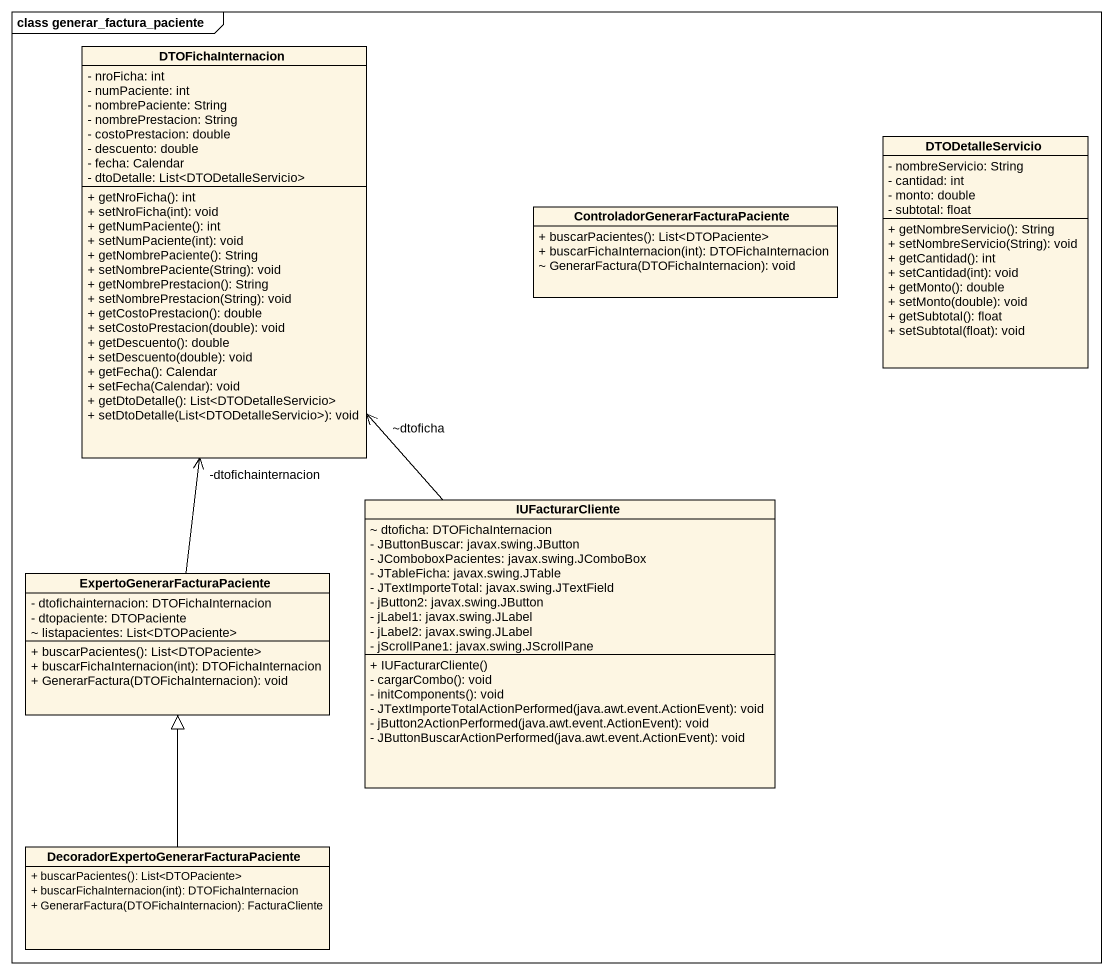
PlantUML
@startuml
mainframe class generar_factura_paciente
hide circle
hide empty members
skinparam classAttributeIconSize 0
class DTOFichaInternacion {
  - nroFicha: int
  - numPaciente: int
  - nombrePaciente: String
  - nombrePrestacion: String
  - costoPrestacion: double
  - descuento: double
  - fecha: Calendar
  - dtoDetalle: List<DTODetalleServicio>
  + getNroFicha(): int
  + setNroFicha(int): void
  + getNumPaciente(): int
  + setNumPaciente(int): void
  + getNombrePaciente(): String
  + setNombrePaciente(String): void
  + getNombrePrestacion(): String
  + setNombrePrestacion(String): void
  + getCostoPrestacion(): double
  + setCostoPrestacion(double): void
  + getDescuento(): double
  + setDescuento(double): void
  + getFecha(): Calendar
  + setFecha(Calendar): void
  + getDtoDetalle(): List<DTODetalleServicio>
  + setDtoDetalle(List<DTODetalleServicio>): void
}
class DTODetalleServicio {
  - nombreServicio: String
  - cantidad: int
  - monto: double
  - subtotal: float
  + getNombreServicio(): String
  + setNombreServicio(String): void
  + getCantidad(): int
  + setCantidad(int): void
  + getMonto(): double
  + setMonto(double): void
  + getSubtotal(): float
  + setSubtotal(float): void
}
class "ControladorGenerarFacturaPaciente" as ControladorGenerarFacturaPac {
  + buscarPacientes(): List<DTOPaciente>
  + buscarFichaInternacion(int): DTOFichaInternacion
  ~ GenerarFactura(DTOFichaInternacion): void
}
class IUFacturarCliente {
  ~ dtoficha: DTOFichaInternacion
  - JButtonBuscar: javax.swing.JButton
  - JComboboxPacientes: javax.swing.JComboBox
  - JTableFicha: javax.swing.JTable
  - JTextImporteTotal: javax.swing.JTextField
  - jButton2: javax.swing.JButton
  - jLabel1: javax.swing.JLabel
  - jLabel2: javax.swing.JLabel
  - jScrollPane1: javax.swing.JScrollPane
  + IUFacturarCliente()
  - cargarCombo(): void
  - initComponents(): void
  - JTextImporteTotalActionPerformed(java.awt.event.ActionEvent): void
  - jButton2ActionPerformed(java.awt.event.ActionEvent): void
  - JButtonBuscarActionPerformed(java.awt.event.ActionEvent): void
}
class "ExpertoGenerarFacturaPaciente" as ExpertoGenerarFacturaPacient {
  - dtofichainternacion: DTOFichaInternacion
  - dtopaciente: DTOPaciente
  ~ listapacientes: List<DTOPaciente>
  + buscarPacientes(): List<DTOPaciente>
  + buscarFichaInternacion(int): DTOFichaInternacion
  + GenerarFactura(DTOFichaInternacion): void
}
class "DecoradorExpertoGenerarFacturaPaciente" as DecoradorExpertoGenerarFactu {
  + buscarPacientes(): List<DTOPaciente>
  + buscarFichaInternacion(int): DTOFichaInternacion
  + GenerarFactura(DTOFichaInternacion): FacturaCliente
}
IUFacturarCliente -up-> "~dtoficha" DTOFichaInternacion
ExpertoGenerarFacturaPacient -up-> "-dtofichainternacion" DTOFichaInternacion
DecoradorExpertoGenerarFactu -up-|> ExpertoGenerarFacturaPacient
@enduml
